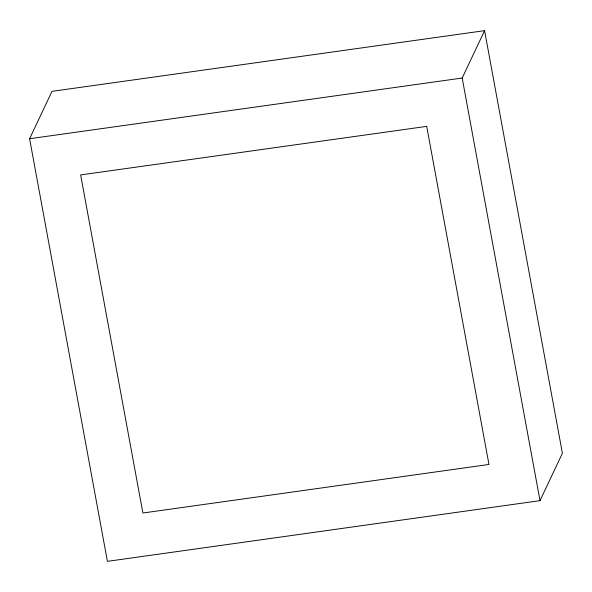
<?xml version="1.0" encoding="UTF-8"?>
<svg xmlns="http://www.w3.org/2000/svg" width="592" height="592" viewBox="0 0 592 592"><rect width="100%" height="100%" fill="white"/><g stroke="black" fill="none" stroke-linecap="round" stroke-linejoin="round"><path stroke-width="0.89" d="M29.6 138.728L52 91.346L484.582 30.651L562.4 453.272L540 500.654L107.418 561.349L29.6 138.728L462.182 78.033L484.582 30.651M462.182 78.033L540 500.654M426.706 126.37L80.638 174.921L142.894 513.012L488.962 464.461L426.706 126.37"/></g></svg>
